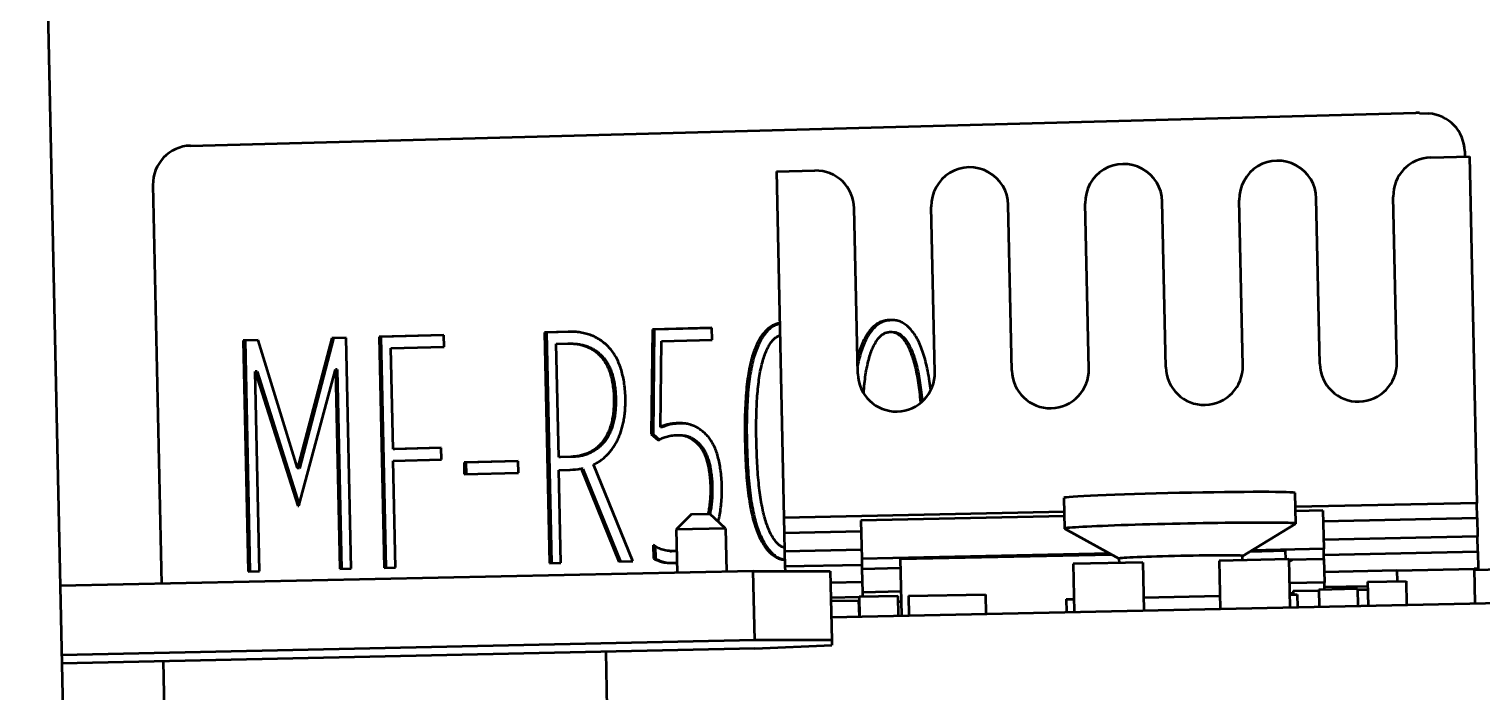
# Model space of a CAD drawing. Header units: millimetres. Extents: x 0 to 2625, y 0 to 1856.
# Drawn here: x 1544.44 to 1563.3, y 1317.21 to 1325.81 of the extents above; entities that cross this region are included whole.
import ezdxf

# ---------------------------------------------------------------- set-up
doc = ezdxf.new("R2010")
doc.units = ezdxf.units.MM
doc.header["$LTSCALE"] = 6.25
doc.layers.add('Visible (ISO)', color=7, linetype='Continuous', lineweight=50)

msp = doc.modelspace()

# ---------------------------------------------------------------- linework, layer by layer
at = {"layer": 'Visible (ISO)'}
for p, q in [((1544.44, 1337.514), (1545.285, 1298.11)), ((1546.536, 1324.3), (1562.448, 1324.726)), ((1562.494, 1324.725), (1562.614, 1324.718)), ((1562.643, 1324.149), (1563.142, 1324.159)), ((1563.082, 1324.229), (1563.083, 1324.158)), ((1563.142, 1324.159), (1563.239, 1319.661)), ((1554.145, 1323.966), (1554.644, 1323.977)), ((1554.145, 1323.966), (1554.241, 1319.468)), ((1546.049, 1323.79), (1546.16, 1318.614)), ((1558.2, 1321.403), (1558.154, 1323.552)), ((1559.2, 1321.425), (1559.154, 1323.574)), ((1560.2, 1321.446), (1560.154, 1323.595)), ((1561.2, 1321.468), (1561.154, 1323.617)), ((1562.2, 1321.489), (1562.153, 1323.638)), ((1555.201, 1321.339), (1555.155, 1323.488)), ((1556.201, 1321.36), (1556.155, 1323.509)), ((1557.201, 1321.382), (1557.155, 1323.531)), ((1555.643, 1322.035), (1555.618, 1322.036)), ((1551.44, 1321.885), (1551.134, 1321.877)), ((1551.134, 1321.877), (1551.198, 1318.879)), ((1551.158, 1321.876), (1551.134, 1321.877)), ((1551.464, 1321.883), (1551.158, 1321.876)), ((1551.158, 1321.876), (1551.222, 1318.879)), ((1551.464, 1321.883), (1551.44, 1321.885)), ((1552.535, 1321.915), (1552.518, 1320.557)), ((1553.305, 1321.935), (1552.535, 1321.915)), ((1552.559, 1321.913), (1552.535, 1321.915)), ((1552.559, 1321.913), (1552.542, 1320.556)), ((1553.305, 1321.933), (1552.559, 1321.913)), ((1553.308, 1321.782), (1553.305, 1321.935)), ((1555.641, 1321.882), (1555.665, 1321.881)), ((1547.414, 1321.778), (1547.221, 1321.773)), ((1547.221, 1321.773), (1547.285, 1318.774)), ((1547.245, 1321.771), (1547.221, 1321.773)), ((1547.414, 1321.775), (1547.245, 1321.771)), ((1547.245, 1321.771), (1547.309, 1318.775)), ((1547.926, 1320.112), (1547.414, 1321.778)), ((1548.37, 1321.803), (1547.926, 1320.112)), ((1548.394, 1321.802), (1547.95, 1320.11)), ((1548.559, 1321.808), (1548.37, 1321.803)), ((1548.394, 1321.802), (1548.37, 1321.803)), ((1548.559, 1321.806), (1548.394, 1321.802)), ((1548.623, 1318.81), (1548.559, 1321.808)), ((1549.826, 1321.842), (1548.986, 1321.82)), ((1548.986, 1321.82), (1549.05, 1318.821)), ((1549.01, 1321.818), (1548.986, 1321.82)), ((1549.826, 1321.84), (1549.01, 1321.818)), ((1549.01, 1321.818), (1549.074, 1318.822)), ((1549.137, 1321.671), (1549.829, 1321.689)), ((1549.166, 1320.361), (1549.137, 1321.671)), ((1549.829, 1321.689), (1549.826, 1321.842)), ((1551.286, 1321.728), (1551.436, 1321.732)), ((1551.317, 1320.258), (1551.286, 1321.728)), ((1551.508, 1321.73), (1551.532, 1321.729)), ((1552.638, 1320.648), (1552.651, 1321.765)), ((1552.651, 1321.765), (1553.308, 1321.782)), ((1547.378, 1321.369), (1547.929, 1319.623)), ((1547.402, 1321.368), (1547.378, 1321.369)), ((1547.434, 1318.778), (1547.378, 1321.369)), ((1547.402, 1321.368), (1547.948, 1319.638)), ((1547.944, 1319.623), (1548.419, 1321.397)), ((1548.419, 1321.397), (1548.474, 1318.806)), ((1548.443, 1321.396), (1548.419, 1321.397)), ((1548.443, 1321.396), (1548.498, 1318.806)), ((1552.058, 1321.022), (1552.034, 1321.023)), ((1552.034, 1321.023), (1552.035, 1321.015)), ((1552.059, 1321.013), (1552.035, 1321.015)), ((1552.058, 1321.022), (1552.059, 1321.013)), ((1552.184, 1321.023), (1552.184, 1321.032)), ((1552.518, 1320.557), (1552.611, 1320.476)), ((1552.542, 1320.556), (1552.518, 1320.557)), ((1552.542, 1320.556), (1552.624, 1320.484)), ((1552.662, 1320.646), (1552.638, 1320.648)), ((1552.889, 1320.696), (1552.865, 1320.697)), ((1552.898, 1320.543), (1552.922, 1320.542)), ((1549.793, 1320.378), (1549.166, 1320.361)), ((1549.19, 1320.36), (1549.166, 1320.361)), ((1549.793, 1320.376), (1549.19, 1320.36)), ((1549.797, 1320.225), (1549.793, 1320.378)), ((1553.735, 1320.477), (1553.737, 1320.408)), ((1553.759, 1320.475), (1553.735, 1320.477)), ((1553.759, 1320.475), (1553.761, 1320.406)), ((1553.886, 1320.42), (1553.884, 1320.49)), ((1549.169, 1320.208), (1549.797, 1320.225)), ((1549.198, 1318.825), (1549.169, 1320.208)), ((1550.792, 1320.207), (1550.089, 1320.188)), ((1550.089, 1320.188), (1550.092, 1320.035)), ((1550.113, 1320.187), (1550.089, 1320.188)), ((1550.792, 1320.205), (1550.113, 1320.187)), ((1550.113, 1320.187), (1550.116, 1320.036)), ((1550.795, 1320.054), (1550.792, 1320.207)), ((1551.475, 1320.262), (1551.317, 1320.258)), ((1551.341, 1320.256), (1551.317, 1320.258)), ((1551.499, 1320.26), (1551.341, 1320.256)), ((1551.499, 1320.26), (1551.475, 1320.262)), ((1552.278, 1318.908), (1551.771, 1320.161)), ((1547.95, 1320.11), (1547.926, 1320.112)), ((1550.092, 1320.035), (1550.795, 1320.054)), ((1551.321, 1320.089), (1551.464, 1320.093)), ((1551.347, 1318.883), (1551.321, 1320.089)), ((1551.607, 1320.109), (1552.097, 1318.903)), ((1551.631, 1320.107), (1551.607, 1320.109)), ((1551.631, 1320.107), (1552.121, 1318.903)), ((1553.287, 1319.874), (1553.288, 1319.857)), ((1553.312, 1319.855), (1553.288, 1319.857)), ((1553.311, 1319.873), (1553.312, 1319.855)), ((1553.437, 1319.865), (1553.436, 1319.883)), ((1560.887, 1319.393), (1560.879, 1319.793)), ((1547.929, 1319.623), (1547.944, 1319.623)), ((1557.888, 1319.328), (1557.879, 1319.728)), ((1563.239, 1319.661), (1560.882, 1319.611)), ((1563.243, 1319.468), (1563.239, 1319.661)), ((1553.04, 1319.518), (1552.844, 1319.318)), ((1553.04, 1319.518), (1553.28, 1319.523)), ((1553.484, 1319.332), (1553.28, 1319.523)), ((1557.883, 1319.546), (1554.241, 1319.468)), ((1554.241, 1319.468), (1554.245, 1319.275)), ((1557.884, 1319.493), (1555.242, 1319.436)), ((1555.242, 1319.436), (1555.253, 1318.936)), ((1560.196, 1318.973), (1560.886, 1319.392)), ((1561.241, 1319.565), (1560.884, 1319.557)), ((1561.241, 1319.565), (1561.251, 1319.065)), ((1561.244, 1319.425), (1563.243, 1319.468)), ((1563.243, 1319.468), (1563.248, 1319.226)), ((1553.484, 1319.332), (1552.844, 1319.318)), ((1552.844, 1319.318), (1552.856, 1318.757)), ((1553.484, 1319.332), (1553.496, 1318.771)), ((1554.245, 1319.275), (1555.245, 1319.297)), ((1554.245, 1319.275), (1554.25, 1319.033)), ((1558.596, 1318.939), (1557.889, 1319.327)), ((1563.248, 1319.226), (1561.249, 1319.183)), ((1563.252, 1319.033), (1563.248, 1319.226)), ((1552.545, 1319.116), (1552.549, 1318.943)), ((1552.569, 1319.101), (1552.573, 1318.941)), ((1552.76, 1319.038), (1552.784, 1319.036)), ((1552.85, 1319.035), (1552.828, 1319.036)), ((1555.25, 1319.054), (1554.25, 1319.033)), ((1554.25, 1319.033), (1554.254, 1318.84)), ((1560.296, 1319.034), (1560.752, 1319.044)), ((1561.251, 1319.065), (1560.314, 1319.045)), ((1560.752, 1319.044), (1560.754, 1318.931)), ((1561.254, 1318.936), (1561.251, 1319.065)), ((1561.253, 1318.99), (1563.252, 1319.033)), ((1563.252, 1319.033), (1563.257, 1318.808)), ((1549.05, 1318.821), (1549.198, 1318.825)), ((1551.198, 1318.879), (1551.347, 1318.883)), ((1552.097, 1318.903), (1552.278, 1318.908)), ((1552.573, 1318.941), (1552.549, 1318.943)), ((1554.254, 1318.84), (1555.254, 1318.861)), ((1554.254, 1318.84), (1554.256, 1318.779)), ((1558.475, 1319.006), (1555.253, 1318.936)), ((1555.253, 1318.936), (1555.255, 1318.808)), ((1555.753, 1318.936), (1558.494, 1318.995)), ((1555.753, 1318.936), (1555.769, 1318.201)), ((1558.902, 1318.891), (1557.998, 1318.871)), ((1557.998, 1318.871), (1558.011, 1318.249)), ((1558.598, 1318.884), (1558.596, 1318.939)), ((1558.902, 1318.891), (1558.916, 1318.269)), ((1560.797, 1318.932), (1559.892, 1318.912)), ((1559.892, 1318.912), (1559.906, 1318.29)), ((1560.197, 1318.919), (1560.196, 1318.974)), ((1560.797, 1318.927), (1561.254, 1318.936)), ((1560.797, 1318.932), (1560.81, 1318.309)), ((1560.798, 1318.897), (1560.849, 1318.928)), ((1561.254, 1318.936), (1561.261, 1318.629)), ((1553.844, 1318.779), (1544.846, 1318.586)), ((1547.285, 1318.774), (1547.434, 1318.778)), ((1548.474, 1318.806), (1548.623, 1318.81)), ((1553.864, 1317.879), (1553.844, 1318.779)), ((1553.844, 1318.779), (1554.844, 1318.779)), ((1554.844, 1318.779), (1554.864, 1317.879)), ((1555.259, 1318.636), (1554.848, 1318.627)), ((1555.255, 1318.808), (1555.755, 1318.818)), ((1555.255, 1318.808), (1555.262, 1318.501)), ((1562.202, 1318.785), (1561.258, 1318.765)), ((1561.821, 1318.637), (1562.32, 1318.648)), ((1561.821, 1318.637), (1561.827, 1318.331)), ((1562.202, 1318.785), (1563.202, 1318.807)), ((1562.202, 1318.785), (1562.205, 1318.645)), ((1562.32, 1318.648), (1562.327, 1318.342)), ((1563.257, 1318.808), (1563.202, 1318.807)), ((1563.202, 1318.807), (1563.212, 1318.361)), ((1563.203, 1318.794), (1564.337, 1318.818)), ((1563.258, 1318.795), (1563.257, 1318.808)), ((1555.219, 1318.448), (1555.719, 1318.458)), ((1555.219, 1318.448), (1555.225, 1318.189)), ((1555.762, 1318.512), (1555.262, 1318.501)), ((1555.262, 1318.501), (1555.263, 1318.449)), ((1555.719, 1318.458), (1555.725, 1318.2)), ((1555.858, 1318.455), (1556.858, 1318.476)), ((1555.858, 1318.455), (1555.864, 1318.203)), ((1556.858, 1318.476), (1556.863, 1318.225)), ((1558.912, 1318.434), (1559.902, 1318.455)), ((1561.261, 1318.629), (1560.804, 1318.62)), ((1560.806, 1318.491), (1560.854, 1318.492)), ((1560.807, 1318.479), (1560.828, 1318.491)), ((1560.807, 1318.474), (1560.907, 1318.476)), ((1560.854, 1318.52), (1561.188, 1318.528)), ((1560.854, 1318.52), (1560.855, 1318.475)), ((1560.907, 1318.476), (1560.91, 1318.311)), ((1561.188, 1318.54), (1561.687, 1318.551)), ((1561.188, 1318.54), (1561.192, 1318.317)), ((1561.262, 1318.542), (1561.261, 1318.629)), ((1561.262, 1318.572), (1561.822, 1318.584)), ((1561.687, 1318.551), (1561.692, 1318.328)), ((1561.688, 1318.538), (1561.823, 1318.541)), ((1554.852, 1318.434), (1555.219, 1318.442)), ((1554.853, 1318.39), (1555.212, 1318.397)), ((1554.857, 1318.181), (1565.886, 1318.418)), ((1555.212, 1318.397), (1555.217, 1318.189)), ((1555.721, 1318.382), (1555.765, 1318.383)), ((1557.908, 1318.412), (1558.007, 1318.414)), ((1557.908, 1318.412), (1557.911, 1318.247)), ((1553.864, 1317.879), (1544.866, 1317.686)), ((1553.866, 1317.772), (1544.868, 1317.579)), ((1551.928, 1317.73), (1551.954, 1316.492)), ((1554.864, 1317.879), (1553.864, 1317.879)), ((1553.866, 1317.772), (1554.865, 1317.815)), ((1554.864, 1317.879), (1554.865, 1317.815)), ((1546.182, 1317.607), (1546.254, 1314.265))]:
    msp.add_line(p, q, dxfattribs=at)
for centre, start, end in [((1562.462, 1324.227), 86.2879, 91.5334), ((1562.582, 1324.219), 1.2287, 86.2879), ((1546.549, 1323.801), 91.5334, 181.2287)]:
    msp.add_arc(centre, 0.5, start, end, dxfattribs=at)
for centre, major_axis, ratio, start_param, end_param in [((1560.654, 1323.606), (0.5, 0.011), 0.99977, 0, 3.141593), ((1562.653, 1323.649), (-0.5, -0.011), 0.99977, 4.712389, 6.283185), ((1554.655, 1323.477), (0.5, 0.011), 0.99977, 0, 1.570796), ((1556.655, 1323.52), (0.5, 0.011), 0.99977, 0, 3.141593), ((1558.654, 1323.563), (0.5, 0.011), 0.99977, 0, 3.141593), ((1561.7, 1321.478), (0.5, 0.011), 0.99977, 3.141593, 6.283185), ((1555.701, 1321.35), (0.5, 0.011), 0.99977, 3.141593, 6.283185), ((1557.701, 1321.393), (0.5, 0.011), 0.99977, 3.141593, 6.283185), ((1559.7, 1321.435), (0.5, 0.011), 0.99977, 3.141593, 6.283185), ((1551.457, 1320.866), (-0.05, -0.771), 0.970364, 0.076229, 0.267744), ((1559.379, 1319.76), (-1.5, -0.032), 0.021443, 3.141593, 6.283185), ((1559.388, 1319.361), (-1.5, -0.032), 0.021443, 3.104436, 6.320342), ((1559.396, 1318.957), (-0.8, -0.017), 0.021443, 3.141593, 6.283185)]:
    msp.add_ellipse(centre, major_axis=major_axis, ratio=ratio, start_param=start_param, end_param=end_param, dxfattribs=at)
for points, knots in [([(1555.618, 1322.036), (1555.598, 1322.035), (1555.559, 1322.034), (1555.501, 1322.016), (1555.447, 1321.987), (1555.397, 1321.947), (1555.351, 1321.896), (1555.308, 1321.833), (1555.27, 1321.759), (1555.234, 1321.674), (1555.211, 1321.602), (1555.199, 1321.559), (1555.197, 1321.548)], [0, 0, 0, 0, 0.035505, 0.0703206, 0.1053519, 0.1421444, 0.1819918, 0.2253013, 0.2730853, 0.3257356, 0.384145, 0.4036145, 0.4036145, 0.4036145, 0.4036145]), ([(1555.643, 1322.035), (1555.622, 1322.034), (1555.583, 1322.032), (1555.525, 1322.014), (1555.471, 1321.985), (1555.421, 1321.946), (1555.375, 1321.894), (1555.332, 1321.832), (1555.294, 1321.758), (1555.259, 1321.673), (1555.227, 1321.575), (1555.209, 1321.498), (1555.2, 1321.454), (1555.199, 1321.447)], [0, 0, 0, 0, 0.035505, 0.0703206, 0.1053519, 0.1421444, 0.1819918, 0.2253013, 0.2730853, 0.3257356, 0.384145, 0.449484, 0.4617846, 0.4617846, 0.4617846, 0.4617846]), ([(1556.148, 1321.126), (1556.144, 1321.164), (1556.133, 1321.248), (1556.112, 1321.373), (1556.084, 1321.496), (1556.054, 1321.605), (1556.018, 1321.7), (1555.979, 1321.782), (1555.938, 1321.853), (1555.892, 1321.913), (1555.843, 1321.96), (1555.792, 1321.998), (1555.737, 1322.023), (1555.679, 1322.037), (1555.639, 1322.036), (1555.618, 1322.036)], [0.3316569, 0.3316569, 0.3316569, 0.3316569, 0.3984498, 0.4783575, 0.5510689, 0.6163194, 0.6746223, 0.7268323, 0.7744943, 0.8176881, 0.8571879, 0.8941239, 0.9291386, 0.9640012, 1, 1, 1, 1]), ([(1552.184, 1321.032), (1552.182, 1321.066), (1552.179, 1321.133), (1552.167, 1321.23), (1552.149, 1321.321), (1552.127, 1321.406), (1552.097, 1321.483), (1552.063, 1321.554), (1552.023, 1321.619), (1551.976, 1321.677), (1551.924, 1321.727), (1551.869, 1321.772), (1551.808, 1321.808), (1551.743, 1321.839), (1551.673, 1321.86), (1551.6, 1321.877), (1551.521, 1321.885), (1551.468, 1321.885), (1551.44, 1321.885)], [0, 0, 0, 0, 0.07965, 0.154511, 0.225278, 0.292309, 0.355895, 0.416753, 0.475698, 0.533075, 0.58939, 0.644693, 0.700068, 0.755831, 0.813396, 0.872842, 0.934993, 1, 1, 1, 1]), ([(1554.187, 1321.995), (1554.184, 1321.995), (1554.161, 1321.991), (1554.12, 1321.979), (1554.066, 1321.95), (1554.016, 1321.91), (1553.97, 1321.859), (1553.927, 1321.796), (1553.889, 1321.722), (1553.853, 1321.637), (1553.822, 1321.54), (1553.796, 1321.429), (1553.774, 1321.304), (1553.756, 1321.165), (1553.745, 1321.013), (1553.736, 1320.846), (1553.733, 1320.666), (1553.734, 1320.542), (1553.735, 1320.477)], [0.0299262, 0.0299262, 0.0299262, 0.0299262, 0.035505, 0.0703206, 0.1053519, 0.1421444, 0.1819918, 0.2253013, 0.2730853, 0.3257356, 0.384145, 0.449484, 0.5222595, 0.602207, 0.6898782, 0.7854784, 0.8887002, 1, 1, 1, 1]), ([(1554.187, 1321.989), (1554.173, 1321.986), (1554.14, 1321.975), (1554.09, 1321.949), (1554.04, 1321.909), (1553.994, 1321.857), (1553.951, 1321.795), (1553.913, 1321.721), (1553.878, 1321.636), (1553.846, 1321.538), (1553.82, 1321.427), (1553.798, 1321.302), (1553.78, 1321.164), (1553.769, 1321.011), (1553.76, 1320.845), (1553.757, 1320.665), (1553.758, 1320.54), (1553.759, 1320.475)], [0.0443477, 0.0443477, 0.0443477, 0.0443477, 0.0703206, 0.1053519, 0.1421444, 0.1819918, 0.2253013, 0.2730853, 0.3257356, 0.384145, 0.449484, 0.5222595, 0.602207, 0.6898782, 0.7854784, 0.8887002, 1, 1, 1, 1]), ([(1555.277, 1321.085), (1555.278, 1321.097), (1555.282, 1321.15), (1555.29, 1321.24), (1555.306, 1321.351), (1555.324, 1321.452), (1555.347, 1321.541), (1555.372, 1321.62), (1555.4, 1321.689), (1555.431, 1321.747), (1555.463, 1321.796), (1555.499, 1321.834), (1555.537, 1321.861), (1555.578, 1321.879), (1555.607, 1321.882), (1555.622, 1321.883)], [0.3737859, 0.3737859, 0.3737859, 0.3737859, 0.3988586, 0.480559, 0.5556529, 0.6238223, 0.68577, 0.7411273, 0.790951, 0.8348805, 0.8739398, 0.908766, 0.9404387, 0.9700268, 1, 1, 1, 1]), ([(1555.622, 1321.883), (1555.636, 1321.883), (1555.665, 1321.882), (1555.708, 1321.866), (1555.747, 1321.839), (1555.785, 1321.804), (1555.819, 1321.756), (1555.852, 1321.699), (1555.883, 1321.631), (1555.911, 1321.552), (1555.938, 1321.463), (1555.96, 1321.363), (1555.981, 1321.252), (1555.998, 1321.131), (1556.009, 1321.032), (1556.014, 1320.974), (1556.015, 1320.961)], [0, 0, 0, 0, 0.0297992, 0.0596012, 0.0913175, 0.1262262, 0.1653906, 0.2094219, 0.2593322, 0.3151435, 0.3771272, 0.4453027, 0.5203663, 0.6024595, 0.6912435, 0.7185512, 0.7185512, 0.7185512, 0.7185512]), ([(1555.665, 1321.881), (1555.673, 1321.88), (1555.695, 1321.878), (1555.732, 1321.865), (1555.771, 1321.838), (1555.809, 1321.802), (1555.843, 1321.754), (1555.876, 1321.697), (1555.907, 1321.629), (1555.935, 1321.55), (1555.962, 1321.462), (1555.985, 1321.362), (1556.005, 1321.251), (1556.022, 1321.129), (1556.032, 1321.037), (1556.037, 1320.986), (1556.037, 1320.98)], [0.0129736, 0.0129736, 0.0129736, 0.0129736, 0.0297992, 0.0596012, 0.0913175, 0.1262262, 0.1653906, 0.2094219, 0.2593322, 0.3151435, 0.3771272, 0.4453027, 0.5203663, 0.6024595, 0.6912435, 0.7047295, 0.7047295, 0.7047295, 0.7047295]), ([(1551.436, 1321.732), (1551.458, 1321.732), (1551.5, 1321.732), (1551.561, 1321.726), (1551.62, 1321.713), (1551.675, 1321.695), (1551.727, 1321.671), (1551.776, 1321.642), (1551.821, 1321.606), (1551.863, 1321.565), (1551.902, 1321.519), (1551.934, 1321.465), (1551.964, 1321.407), (1551.987, 1321.341), (1552.007, 1321.27), (1552.02, 1321.193), (1552.031, 1321.11), (1552.033, 1321.053), (1552.034, 1321.023)], [0, 0, 0, 0, 0.062007, 0.121488, 0.179155, 0.234766, 0.289357, 0.343625, 0.398372, 0.454001, 0.511188, 0.570118, 0.631697, 0.696642, 0.765392, 0.838714, 0.916651, 1, 1, 1, 1]), ([(1551.532, 1321.729), (1551.55, 1321.728), (1551.588, 1321.724), (1551.644, 1321.711), (1551.699, 1321.694), (1551.751, 1321.669), (1551.8, 1321.641), (1551.845, 1321.605), (1551.887, 1321.564), (1551.926, 1321.517), (1551.958, 1321.464), (1551.988, 1321.405), (1552.011, 1321.34), (1552.031, 1321.269), (1552.044, 1321.192), (1552.055, 1321.109), (1552.057, 1321.051), (1552.058, 1321.022)], [0.0694717, 0.0694717, 0.0694717, 0.0694717, 0.1214879, 0.179155, 0.2347662, 0.289357, 0.3436252, 0.3983721, 0.4540013, 0.5111877, 0.5701176, 0.6316965, 0.6966422, 0.7653923, 0.838714, 0.9166505, 1, 1, 1, 1]), ([(1553.884, 1320.49), (1553.883, 1320.545), (1553.882, 1320.651), (1553.884, 1320.805), (1553.889, 1320.949), (1553.898, 1321.081), (1553.909, 1321.203), (1553.925, 1321.314), (1553.943, 1321.415), (1553.966, 1321.504), (1553.991, 1321.583), (1554.019, 1321.652), (1554.05, 1321.71), (1554.081, 1321.759), (1554.118, 1321.797), (1554.154, 1321.823), (1554.179, 1321.834), (1554.19, 1321.838)], [0, 0, 0, 0, 0.1102621, 0.2137662, 0.3099305, 0.3988586, 0.480559, 0.5556529, 0.6238223, 0.68577, 0.7411273, 0.790951, 0.8348805, 0.8739398, 0.908766, 0.9404387, 0.9647282, 0.9647282, 0.9647282, 0.9647282]), ([(1552.035, 1321.015), (1552.035, 1320.986), (1552.034, 1320.93), (1552.028, 1320.848), (1552.018, 1320.771), (1552.002, 1320.7), (1551.983, 1320.633), (1551.957, 1320.571), (1551.927, 1320.515), (1551.892, 1320.464), (1551.852, 1320.418), (1551.81, 1320.378), (1551.763, 1320.344), (1551.713, 1320.315), (1551.658, 1320.293), (1551.6, 1320.277), (1551.539, 1320.265), (1551.497, 1320.263), (1551.475, 1320.262)], [0, 0, 0, 0, 0.080904, 0.157474, 0.229413, 0.29788, 0.363052, 0.425306, 0.484812, 0.543003, 0.59978, 0.654632, 0.70955, 0.764292, 0.820373, 0.877498, 0.937586, 1, 1, 1, 1]), ([(1552.059, 1321.013), (1552.059, 1320.984), (1552.059, 1320.928), (1552.052, 1320.847), (1552.043, 1320.77), (1552.026, 1320.698), (1552.007, 1320.631), (1551.981, 1320.57), (1551.951, 1320.513), (1551.916, 1320.462), (1551.877, 1320.417), (1551.834, 1320.377), (1551.787, 1320.343), (1551.737, 1320.314), (1551.682, 1320.291), (1551.624, 1320.275), (1551.563, 1320.264), (1551.521, 1320.262), (1551.499, 1320.26)], [0, 0, 0, 0, 0.080904, 0.157474, 0.229413, 0.29788, 0.363052, 0.425306, 0.484812, 0.543003, 0.59978, 0.654632, 0.70955, 0.764292, 0.820373, 0.877498, 0.937586, 1, 1, 1, 1]), ([(1551.771, 1320.161), (1551.788, 1320.17), (1551.821, 1320.188), (1551.869, 1320.218), (1551.912, 1320.254), (1551.954, 1320.292), (1551.991, 1320.335), (1552.026, 1320.381), (1552.056, 1320.431), (1552.085, 1320.484), (1552.109, 1320.541), (1552.131, 1320.601), (1552.147, 1320.664), (1552.163, 1320.73), (1552.173, 1320.799), (1552.181, 1320.871), (1552.184, 1320.946), (1552.184, 1320.997), (1552.184, 1321.023)], [0, 0, 0, 0, 0.057009, 0.11364, 0.169607, 0.225571, 0.281813, 0.338788, 0.396533, 0.456088, 0.517182, 0.579854, 0.643985, 0.710382, 0.778845, 0.849844, 0.923495, 1, 1, 1, 1]), ([(1552.611, 1320.476), (1552.625, 1320.486), (1552.657, 1320.506), (1552.714, 1320.524), (1552.78, 1320.538), (1552.828, 1320.542), (1552.853, 1320.544)], [0, 0, 0, 0, 0.202597, 0.435643, 0.699293, 1, 1, 1, 1]), ([(1552.865, 1320.697), (1552.843, 1320.696), (1552.8, 1320.693), (1552.74, 1320.684), (1552.686, 1320.669), (1552.654, 1320.655), (1552.638, 1320.648)], [0, 0, 0, 0, 0.28589, 0.547787, 0.783569, 1, 1, 1, 1]), ([(1552.889, 1320.696), (1552.867, 1320.694), (1552.824, 1320.691), (1552.764, 1320.682), (1552.71, 1320.667), (1552.678, 1320.653), (1552.662, 1320.646)], [0, 0, 0, 0, 0.28589, 0.547787, 0.783569, 1, 1, 1, 1]), ([(1552.853, 1320.544), (1552.867, 1320.544), (1552.894, 1320.545), (1552.935, 1320.539), (1552.974, 1320.529), (1553.012, 1320.513), (1553.048, 1320.492), (1553.083, 1320.466), (1553.117, 1320.435), (1553.149, 1320.399), (1553.179, 1320.357), (1553.205, 1320.307), (1553.228, 1320.252), (1553.247, 1320.189), (1553.263, 1320.12), (1553.274, 1320.044), (1553.284, 1319.962), (1553.286, 1319.904), (1553.287, 1319.874)], [0, 0, 0, 0, 0.047199, 0.093518, 0.139821, 0.18606, 0.232965, 0.281785, 0.333071, 0.38736, 0.444832, 0.506612, 0.57289, 0.645587, 0.723906, 0.808807, 0.900797, 1, 1, 1, 1]), ([(1553.436, 1319.883), (1553.435, 1319.919), (1553.432, 1319.988), (1553.42, 1320.087), (1553.406, 1320.179), (1553.386, 1320.263), (1553.362, 1320.339), (1553.334, 1320.407), (1553.3, 1320.467), (1553.262, 1320.519), (1553.22, 1320.563), (1553.177, 1320.601), (1553.13, 1320.633), (1553.082, 1320.659), (1553.031, 1320.679), (1552.978, 1320.691), (1552.922, 1320.698), (1552.884, 1320.698), (1552.865, 1320.697)], [0, 0, 0, 0, 0.094493, 0.183001, 0.264939, 0.340705, 0.41074, 0.475396, 0.536268, 0.593185, 0.64709, 0.699497, 0.749458, 0.799128, 0.847719, 0.897201, 0.947749, 1, 1, 1, 1]), ([(1552.922, 1320.542), (1552.934, 1320.541), (1552.96, 1320.537), (1552.998, 1320.527), (1553.036, 1320.511), (1553.072, 1320.49), (1553.107, 1320.464), (1553.141, 1320.434), (1553.173, 1320.397), (1553.203, 1320.355), (1553.229, 1320.306), (1553.252, 1320.25), (1553.271, 1320.188), (1553.287, 1320.119), (1553.298, 1320.043), (1553.308, 1319.96), (1553.31, 1319.903), (1553.311, 1319.873)], [0.0508465, 0.0508465, 0.0508465, 0.0508465, 0.0935177, 0.1398215, 0.1860596, 0.2329653, 0.2817854, 0.3330715, 0.3873599, 0.4448318, 0.5066122, 0.5728905, 0.6455873, 0.7239062, 0.8088073, 0.9007969, 1, 1, 1, 1]), ([(1553.737, 1320.408), (1553.739, 1320.343), (1553.742, 1320.218), (1553.753, 1320.039), (1553.769, 1319.874), (1553.787, 1319.722), (1553.81, 1319.585), (1553.838, 1319.462), (1553.869, 1319.353), (1553.904, 1319.258), (1553.944, 1319.176), (1553.985, 1319.105), (1554.03, 1319.046), (1554.079, 1318.998), (1554.13, 1318.961), (1554.185, 1318.936), (1554.227, 1318.926), (1554.25, 1318.924), (1554.253, 1318.923)], [0, 0, 0, 0, 0.1119072, 0.215176, 0.3107942, 0.3988072, 0.4787147, 0.5514258, 0.6166761, 0.6749787, 0.7271885, 0.7748504, 0.8180439, 0.8575436, 0.8944795, 0.9294941, 0.9643565, 0.9699532, 0.9699532, 0.9699532, 0.9699532]), ([(1553.761, 1320.406), (1553.763, 1320.341), (1553.767, 1320.217), (1553.777, 1320.037), (1553.793, 1319.872), (1553.811, 1319.721), (1553.834, 1319.584), (1553.862, 1319.461), (1553.893, 1319.352), (1553.928, 1319.257), (1553.968, 1319.175), (1554.009, 1319.104), (1554.054, 1319.044), (1554.103, 1318.997), (1554.154, 1318.959), (1554.205, 1318.936), (1554.238, 1318.928), (1554.253, 1318.925)], [0, 0, 0, 0, 0.1119072, 0.215176, 0.3107942, 0.3988072, 0.4787147, 0.5514258, 0.6166761, 0.6749787, 0.7271885, 0.7748504, 0.8180439, 0.8575436, 0.8944795, 0.9294941, 0.9554904, 0.9554904, 0.9554904, 0.9554904]), ([(1554.249, 1319.081), (1554.238, 1319.084), (1554.212, 1319.094), (1554.175, 1319.119), (1554.137, 1319.155), (1554.103, 1319.203), (1554.07, 1319.26), (1554.04, 1319.328), (1554.011, 1319.406), (1553.984, 1319.496), (1553.962, 1319.596), (1553.941, 1319.707), (1553.925, 1319.828), (1553.91, 1319.961), (1553.899, 1320.104), (1553.89, 1320.258), (1553.887, 1320.365), (1553.886, 1320.42)], [0.0354514, 0.0354514, 0.0354514, 0.0354514, 0.0596053, 0.0913222, 0.1262315, 0.1653966, 0.2094286, 0.2593398, 0.3151521, 0.3771368, 0.4457157, 0.5207805, 0.6024162, 0.6912389, 0.787257, 0.8901618, 1, 1, 1, 1]), ([(1553.288, 1319.857), (1553.288, 1319.827), (1553.287, 1319.769), (1553.282, 1319.684), (1553.272, 1319.604), (1553.263, 1319.551), (1553.257, 1319.524), (1553.257, 1319.523)], [0, 0, 0, 0, 0.0858994, 0.166798, 0.2440603, 0.3178524, 0.3228191, 0.3228191, 0.3228191, 0.3228191]), ([(1553.312, 1319.855), (1553.312, 1319.826), (1553.312, 1319.768), (1553.306, 1319.683), (1553.296, 1319.603), (1553.287, 1319.55), (1553.282, 1319.523), (1553.281, 1319.521)], [0, 0, 0, 0, 0.0858994, 0.166798, 0.2440603, 0.3178524, 0.3223725, 0.3223725, 0.3223725, 0.3223725]), ([(1553.388, 1319.422), (1553.392, 1319.436), (1553.403, 1319.481), (1553.417, 1319.559), (1553.43, 1319.656), (1553.437, 1319.759), (1553.437, 1319.829), (1553.437, 1319.865)], [0.6544477, 0.6544477, 0.6544477, 0.6544477, 0.690243, 0.76204, 0.8373651, 0.9164342, 1, 1, 1, 1]), ([(1552.828, 1319.036), (1552.811, 1319.036), (1552.778, 1319.037), (1552.732, 1319.04), (1552.692, 1319.047), (1552.646, 1319.06), (1552.597, 1319.083), (1552.562, 1319.106), (1552.545, 1319.116)], [0, 0, 0, 0, 0.170619, 0.325841, 0.463082, 0.584847, 0.801914, 1, 1, 1, 1]), ([(1552.85, 1319.034), (1552.834, 1319.035), (1552.812, 1319.035), (1552.79, 1319.036), (1552.784, 1319.036)], [0.0067472, 0.0067472, 0.0067472, 0.0067472, 0.1706194, 0.2265173, 0.2265173, 0.2265173, 0.2265173]), ([(1552.549, 1318.943), (1552.564, 1318.934), (1552.598, 1318.917), (1552.645, 1318.9), (1552.69, 1318.89), (1552.73, 1318.885), (1552.777, 1318.883), (1552.81, 1318.883), (1552.828, 1318.883)], [0, 0, 0, 0, 0.181684, 0.391902, 0.513774, 0.656805, 0.817171, 1, 1, 1, 1]), ([(1552.573, 1318.941), (1552.588, 1318.933), (1552.622, 1318.915), (1552.669, 1318.899), (1552.714, 1318.889), (1552.74, 1318.885), (1552.755, 1318.884), (1552.756, 1318.884)], [0, 0, 0, 0, 0.1816838, 0.3919025, 0.5137745, 0.6568046, 0.6670244, 0.6670244, 0.6670244, 0.6670244])]:
    msp.add_open_spline(points, degree=3, knots=knots, dxfattribs=at)
for points in [[(1555.676, 1322.034), (1555.665, 1322.035), (1555.654, 1322.035), (1555.643, 1322.035)], [(1551.543, 1321.882), (1551.517, 1321.883), (1551.49, 1321.883), (1551.464, 1321.883)], [(1552.939, 1320.696), (1552.922, 1320.696), (1552.906, 1320.696), (1552.889, 1320.696)], [(1552.85, 1319.038), (1552.843, 1319.037), (1552.835, 1319.037), (1552.828, 1319.036)], [(1552.828, 1318.883), (1552.836, 1318.883), (1552.845, 1318.884), (1552.853, 1318.885)]]:
    msp.add_open_spline(points, degree=3, dxfattribs=at)

doc.saveas('drawing.dxf')
